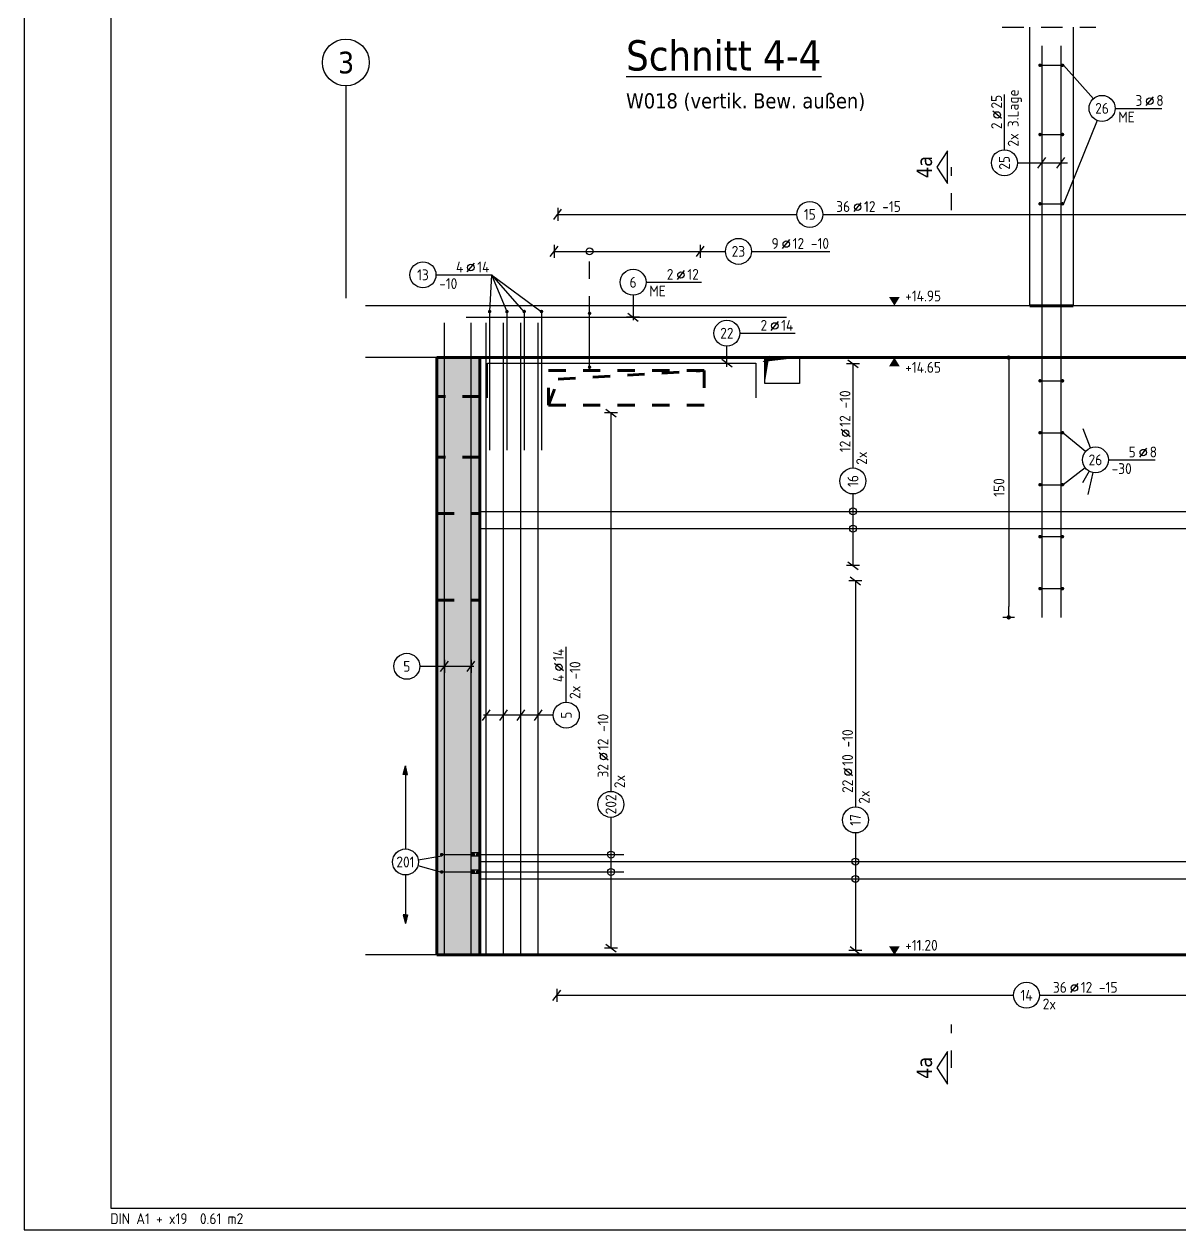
# Model space of a CAD drawing. Extents: x -6.5 to 37.8, y -21.5 to 0.
# Drawn here: x 0 to 6.68, y -21.46 to -14.5 of the extents above; entities that cross this region are included whole.
import ezdxf
from ezdxf.enums import TextEntityAlignment as Align

# ---------------------------------------------------------------- set-up
doc = ezdxf.new("R2010")
doc.units = 0
doc.header["$LTSCALE"] = 0.25
for name, pattern in [('AUSGEZOGEN', [1000.01, 1000, 0.01]), ('DASHDOTSMALL', [1.05, 0.5, -0.25, 0.05, -0.25]), ('DASHED', [0.75, 0.5, -0.25]), ('DOT', [0.175, 0.05, -0.125]), ('HIDDEN', [0.375, 0.25, -0.125]), ('HIDDEN2', [0.187, 0.125, -0.062]), ('STRICHPUNKT2', [0.55, 0.25, -0.125, 0.05, -0.125]), ('VERDECKT', [0.375, 0.25, -0.125])]:
    doc.linetypes.add(name, pattern=pattern)
for name, color, linetype in [('ACHSEN', 7, 'Continuous'), ('AFU', 7, 'Continuous'), ('BETON', 7, 'Continuous'), ('DRUEBER', 7, 'Continuous'), ('grau_mittel', 7, 'Continuous'), ('HILFE', 7, 'Continuous'), ('koten', 7, 'Continuous'), ('LENTON', 7, 'Continuous'), ('MASSE', 7, 'Continuous'), ('RAHMEN', 7, 'Continuous'), ('RND', 7, 'Continuous'), ('SCHATTEN', 15, 'Continuous'), ('SCHNITTE', 7, 'Continuous'), ('SFP_Achsen', 7, 'Continuous'), ('TEXT', 7, 'Continuous'), ('VERDECKT', 7, 'Continuous'), ('WBZ', 7, 'Continuous'), ('WD', 7, 'Continuous')]:
    doc.layers.add(name, color=color, linetype=linetype)
doc.styles.add('helv', font='tahoma.ttf')
doc.styles.add('txt', font='isocp.shx')
doc.linetypes.add('AFU_50K', pattern='A,0.15,["/",Standard,S=0.2,R=0,X=-0.01,Y=-0.1],0.07,["/",Standard,S=0.2,R=0,X=-0.01,Y=-0.1],0.15', length=0.37)
doc.linetypes.add('AFU_50L', pattern='A,0.75,["/",Standard,S=0.2,R=0,X=-0.01,Y=-0.1],0.07,["/",Standard,S=0.2,R=0,X=-0.01,Y=-0.1],0.75', length=1.57)
doc.dimstyles.new('DOT_I', dxfattribs={"dimscale": 0.25, "dimtxt": 0.25, "dimasz": 0.25, "dimexe": 0.1, "dimexo": 0.3, "dimgap": 0.1, "dimtad": 1, "dimdec": 3, "dimzin": 3, "dimtxsty": 'txt', "dimblk": 'DOT', "dimblk1": 'DOT', "dimblk2": 'DOT', "dimsah": 1, "dimcen": 0.1, "dimse1": 1, "dimse2": 1, "dimazin": 0, "dimtfac": 1, "dimtdec": 4, "dimtix": 1, "dimtmove": 2, "dimatfit": 3, "dimfxl": 0, "dimtvp": 1, "dimtolj": 1, "dimtzin": 0, "dimarcsym": 0})

# ---------------------------------------------------------------- blocks, each defined once
blk = doc.blocks.new('OKRD_O')
at = {"layer": 'koten', "color": 7, "linetype": 'Continuous'}
blk.add_solid([(-0.125, 0.202), (0.125, 0.202), (0, 0)], dxfattribs=at)
at = {"layer": 'koten', "style": 'txt'}
blk.add_attdef('OKRD', (0.25, 0.1), '', height=0.25, dxfattribs=at)
blk = doc.blocks.new('okrd_u')
at = {"layer": 'koten', "color": 7, "linetype": 'Continuous'}
blk.add_solid([(-0.125, -0.202), (0.125, -0.202), (0, 0)], dxfattribs=at)
at = {"layer": 'koten', "style": 'txt'}
blk.add_attdef('OKRD', (0.25, -0.35), '', height=0.25, dxfattribs=at)
blk = doc.blocks.new('RND_HIN')
at = {"layer": 'RND', "color": 7, "linetype": 'Continuous'}
blk.add_circle((0, 0), 0.3, dxfattribs=at)
at = {"layer": 'RND', "color": 7, "linetype": 'Continuous', "style": 'txt'}
blk.add_attdef('POSI', text='', height=0.25, dxfattribs=at).set_placement((0, 0), align=Align.MIDDLE)
blk = doc.blocks.new('LEI_GRE')
at = {"layer": 'RND', "color": 7, "linetype": 'Continuous'}
for p, q in [((-0.09, -0.12), (0.09, 0.12)), ((0, 0.15), (0, -0.15))]:
    blk.add_line(p, q, dxfattribs=at)
blk = doc.blocks.new('RND_LEI')
at = {"layer": 'RND', "color": 7, "linetype": 'Continuous'}
blk.add_line((1.022, 0.066), (1.19, 0.27), dxfattribs=at)
for centre, radius in [((0, 0), 0.3), ((1.106, 0.168), 0.075)]:
    blk.add_circle(centre, radius, dxfattribs=at)
at = {"layer": 'RND', "color": 7, "linetype": 'Continuous', "style": 'txt'}
blk.add_attdef('ANZ', text='', height=0.25, dxfattribs=at).set_placement((0.931, 0.057), align=Align.RIGHT)
for tag, p in [('DUM', (1.253, 0.057)), ('ABSTD', (1.674, 0.057)), ('POSTXT', (0.374, -0.327))]:
    blk.add_attdef(tag, p, '', height=0.25, dxfattribs=at)
blk.add_attdef('POSL', text='', height=0.25, dxfattribs=at).set_placement((0, 0), align=Align.MIDDLE)
blk = doc.blocks.new('Pfeillinie')
at = {"layer": 'TEXT', "linetype": 'Continuous'}
blk.add_hatch(color=7, dxfattribs=at).paths.add_polyline_path([(0, 0), (-0.8, 0.2), (-0.8, 0), (-0.8, -0.2)])
at = {"layer": 'TEXT', "color": 7, "linetype": 'Continuous'}
for p, q in [((-0.8, 0), (-0.8, 0.2)), ((-0.8, 0.2), (0, 0)), ((-0.8, 0), (-0.8, -0.2)), ((-0.8, -0.2), (0, 0))]:
    blk.add_line(p, q, dxfattribs=at)
blk = doc.blocks.new('SCHN-2')
at = {"layer": 'SCHNITTE', "color": 6, "linetype": 'Continuous'}
blk.add_lwpolyline([(0.378, 0.088), (0, 0.34), (-0.378, 0.088)], close=True, dxfattribs=at)
at = {"layer": 'SCHNITTE', "color": 1, "linetype": 'DASHDOTSMALL', "style": 'helv'}
blk.add_attdef('SCHN-2', text='', height=0.35, dxfattribs=at).set_placement((0, 0.45), align=Align.CENTER)
blk = doc.blocks.new('A1-19-0')
at = {"layer": 'RAHMEN'}
for p, q in [((0, 59.4), (0, 0)), ((0, 0), (103.1, 0))]:
    blk.add_line(p, q, dxfattribs=at)
at = {"layer": 'RAHMEN', "color": 5}
for p, q in [((2, 58.9), (2, 0.5)), ((2, 0.5), (102.6, 0.5))]:
    blk.add_line(p, q, dxfattribs=at)
at = {"layer": 'RAHMEN', "color": 7, "style": 'txt'}
blk.add_text('DIN A1 + x19  0.61 m2', height=0.25, dxfattribs=at).set_placement((1.989, 0.133))
blk = doc.blocks.new('DOT')
at = {"layer": 'MASSE', "color": 7, "linetype": 'Continuous'}
for p, q in [((0, 0), (-1, 0)), ((0, 0.54), (0, -0.54))]:
    blk.add_line(p, q, dxfattribs=at)
at = {"layer": 'MASSE', "color": 7, "linetype": 'Continuous', "const_width": 0.2}
blk.add_lwpolyline([(-0.1, 0, 1), (0.1, 0, 1)], format="xyb", close=True, dxfattribs=at)
blk = doc.blocks.new('*D21')
at = {"layer": 'Defpoints', "color": 0, "linetype": 'AUSGEZOGEN', "transparency": 16777216}
for p in [(5.6863, -16.4235), (5.6863, -17.9235), (5.6863, -17.9235)]:
    blk.add_point(p, dxfattribs=at)
at = {"layer": 'MASSE', "color": 0, "linetype": 'AUSGEZOGEN', "lineweight": -2, "transparency": 16777216}
blk.add_line((5.6863, -16.486), (5.6863, -17.861), dxfattribs=at)
at = {"layer": 'MASSE', "color": 0, "linetype": 'AUSGEZOGEN', "lineweight": -2, "transparency": 16777216, "xscale": 0.0625, "yscale": 0.0625, "zscale": 0.0625}
for p, rotation in [((5.6863, -16.4235), 90), ((5.6863, -17.9235), 270)]:
    blk.add_blockref('DOT', p, dxfattribs=dict(at, rotation=rotation))
at = {"layer": 'MASSE', "color": 0, "linetype": 'AUSGEZOGEN', "transparency": 16777216, "insert": (5.6301, -17.1735), "char_height": 0.0625, "attachment_point": 5, "rotation": 90, "style": 'txt'}
blk.add_mtext('\\A1;150', dxfattribs=at)

msp = doc.modelspace()

# ---------------------------------------------------------------- hatches: boundary and pattern name
at = {"layer": 'grau_mittel'}
h = msp.add_hatch(color=61, dxfattribs=at)
h.paths.add_polyline_path([(2.6328, -16.4235), (2.3828, -16.4235), (2.3828, -16.6485), (2.6328, -16.6485)])
h.paths.add_polyline_path([(2.6328, -16.6485), (2.3828, -16.6485), (2.3828, -16.9985), (2.6328, -16.9985)])
h.paths.add_polyline_path([(2.6328, -16.9985), (2.3828, -16.9985), (2.3828, -17.3235), (2.6328, -17.3235)])
h.paths.add_polyline_path([(2.6328, -17.3235), (2.3828, -17.3235), (2.3828, -17.8235), (2.6328, -17.8235)])
h.paths.add_polyline_path([(2.6328, -17.8235), (2.3828, -17.8235), (2.3828, -19.8735), (2.6328, -19.8735)])

# ---------------------------------------------------------------- linework, layer by layer
at = {"layer": 'ACHSEN', "color": 140, "linetype": 'AUSGEZOGEN'}
msp.add_line((1.8578, -14.854), (1.8578, -16.0798), dxfattribs=at)
at = {"layer": 'AFU', "color": 8, "linetype": 'AFU_50K', "lineweight": 70}
msp.add_line((5.8078, -16.1235), (6.0578, -16.1235), dxfattribs=at)
at = {"layer": 'AFU', "color": 8, "linetype": 'AFU_50L', "lineweight": 70}
for p, q in [((9.9828, -16.4235), (2.3828, -16.4235)), ((2.6328, -16.4235), (2.6328, -19.8735)), ((2.3828, -19.8735), (9.9828, -19.8735))]:
    msp.add_line(p, q, dxfattribs=at)
at = {"layer": 'BETON', "color": 6, "linetype": 'AUSGEZOGEN', "lineweight": -2}
for p, q in [((5.8078, -16.1235), (5.8078, -14.515)), ((6.0578, -14.515), (6.0578, -16.1235))]:
    msp.add_line(p, q, dxfattribs=at)
at = {"layer": 'BETON', "color": 6, "linetype": 'AUSGEZOGEN'}
for p, q in [((5.8078, -16.1235), (1.9721, -16.1235)), ((9.6828, -16.1235), (6.0578, -16.1235)), ((2.3828, -16.4235), (1.9721, -16.4235)), ((2.3828, -19.8735), (1.9721, -19.8735))]:
    msp.add_line(p, q, dxfattribs=at)
at = {"layer": 'BETON', "color": 6, "linetype": 'AUSGEZOGEN', "lineweight": 70}
msp.add_line((2.3828, -19.8735), (2.3828, -16.4235), dxfattribs=at)
at = {"layer": 'DRUEBER', "color": 7, "linetype": 'DOT', "lineweight": 70}
for p, q in [((2.6328, -16.4235), (9.6828, -16.4235)), ((2.6328, -16.6485), (2.6328, -16.4235)), ((2.6328, -16.6485), (2.3828, -16.6485)), ((2.6328, -16.9985), (2.3828, -16.9985)), ((2.6328, -19.8735), (2.6328, -16.9985))]:
    msp.add_line(p, q, dxfattribs=at)
at = {"layer": 'HILFE', "color": 102, "linetype": 'DASHED'}
msp.add_line((5.6479, -14.515), (6.1898, -14.515), dxfattribs=at)
at = {"layer": 'LENTON', "color": 102}
for p, q in [((2.5843, -19.2839), (2.583, -19.2852)), ((2.583, -19.2852), (2.583, -19.2864)), ((2.583, -19.2937), (2.583, -19.2864)), ((2.5839, -19.2876), (2.583, -19.2864)), ((2.6015, -19.2895), (2.5839, -19.2876)), ((2.6298, -19.2839), (2.5843, -19.2839)), ((2.6318, -19.2876), (2.6142, -19.2895)), ((2.6304, -19.2851), (2.6298, -19.2839)), ((2.6317, -19.2839), (2.6311, -19.2851)), ((2.6328, -19.2839), (2.6317, -19.2839)), ((2.6328, -19.2864), (2.6318, -19.2876)), ((2.6318, -19.2999), (2.6318, -19.2876)), ((2.6318, -19.2999), (2.6318, -19.2876)), ((2.6328, -19.2888), (2.6328, -19.2839)), ((2.6328, -19.2986), (2.6328, -19.2888)), ((2.583, -19.3011), (2.583, -19.2937)), ((2.583, -19.301), (2.5839, -19.2999)), ((2.583, -19.3022), (2.583, -19.3011)), ((2.583, -19.3022), (2.5843, -19.3036)), ((2.5839, -19.2999), (2.6015, -19.298)), ((2.6298, -19.3036), (2.5843, -19.3036)), ((2.6015, -19.298), (2.6015, -19.2895)), ((2.6142, -19.298), (2.6142, -19.2895)), ((2.6142, -19.298), (2.6318, -19.2999)), ((2.6298, -19.3036), (2.6304, -19.3024)), ((2.6311, -19.3024), (2.6317, -19.3036)), ((2.6328, -19.3036), (2.6317, -19.3036)), ((2.6318, -19.2999), (2.6328, -19.301)), ((2.6328, -19.3036), (2.6328, -19.2986)), ((2.5843, -19.3839), (2.583, -19.3852)), ((2.583, -19.3852), (2.583, -19.3864)), ((2.583, -19.3937), (2.583, -19.3864)), ((2.5839, -19.3876), (2.583, -19.3864)), ((2.583, -19.4011), (2.583, -19.3937)), ((2.583, -19.401), (2.5839, -19.3999)), ((2.583, -19.4022), (2.583, -19.4011)), ((2.583, -19.4022), (2.5843, -19.4036)), ((2.6015, -19.3895), (2.5839, -19.3876)), ((2.5839, -19.3999), (2.6015, -19.398)), ((2.6298, -19.3839), (2.5843, -19.3839)), ((2.6298, -19.4036), (2.5843, -19.4036)), ((2.6015, -19.398), (2.6015, -19.3895)), ((2.6318, -19.3876), (2.6142, -19.3895)), ((2.6142, -19.398), (2.6142, -19.3895)), ((2.6142, -19.398), (2.6318, -19.3999)), ((2.6304, -19.3851), (2.6298, -19.3839)), ((2.6298, -19.4036), (2.6304, -19.4024)), ((2.6317, -19.3839), (2.6311, -19.3851)), ((2.6311, -19.4024), (2.6317, -19.4036)), ((2.6328, -19.3839), (2.6317, -19.3839)), ((2.6328, -19.4036), (2.6317, -19.4036)), ((2.6328, -19.3864), (2.6318, -19.3876)), ((2.6318, -19.3999), (2.6318, -19.3876)), ((2.6318, -19.3999), (2.6318, -19.3876)), ((2.6318, -19.3999), (2.6328, -19.401)), ((2.6328, -19.3888), (2.6328, -19.3839)), ((2.6328, -19.3986), (2.6328, -19.3888)), ((2.6328, -19.4036), (2.6328, -19.3986))]:
    msp.add_line(p, q, dxfattribs=at)
at = {"layer": 'LENTON', "color": 102, "linetype": 'AUSGEZOGEN'}
for p, q in [((2.5839, -19.2999), (2.5839, -19.2876)), ((2.5839, -19.3999), (2.5839, -19.3876))]:
    msp.add_line(p, q, dxfattribs=at)
at = {"layer": 'LENTON', "color": 102}
for centre, start, end in [((2.6308, -19.2849), 207.50006, 332.49994), ((2.6308, -19.3026), 27.50004, 152.49996), ((2.6308, -19.3849), 207.50006, 332.49994), ((2.6308, -19.4026), 27.50004, 152.49996)]:
    msp.add_arc(centre, 0.00041, start, end, dxfattribs=at)
at = {"layer": 'RND', "color": 102, "linetype": 'AUSGEZOGEN'}
for p, q in [((6.1753, -14.9283), (6.0021, -14.7351)), ((6.1972, -15.0536), (6.0021, -15.5351)), ((5.7367, -15.2985), (6.0266, -15.2985)), ((2.6985, -15.9454), (2.6883, -16.1574)), ((2.6985, -15.9454), (2.7883, -16.1574)), ((2.6985, -15.9454), (2.8863, -16.1593)), ((2.6985, -15.9454), (2.9865, -16.1576)), ((3.5171, -16.0634), (3.5171, -16.2074)), ((4.0588, -16.4777), (4.0588, -16.3575)), ((6.1594, -16.9444), (6.116, -16.8355)), ((6.1294, -16.9664), (6.0005, -16.8602)), ((6.128, -17.0601), (6.0016, -17.1582)), ((6.1505, -17.0794), (6.1129, -17.1464)), ((6.1713, -17.0873), (6.1439, -17.2132)), ((2.2851, -18.2063), (2.5965, -18.2063)), ((3.0562, -18.4884), (2.6536, -18.4884)), ((2.2745, -19.3566), (2.4099, -19.3947)), ((2.2762, -19.3236), (2.4124, -19.3003))]:
    msp.add_line(p, q, dxfattribs=at)
at = {"layer": 'RND', "color": 7, "linetype": 'AUSGEZOGEN'}
for p, q in [((5.6617, -15.2235), (5.6617, -14.9035)), ((6.3004, -14.9841), (6.5704, -14.9841)), ((3.0819, -15.5965), (4.4626, -15.5965)), ((4.6126, -15.5965), (8.2168, -15.5965)), ((3.0616, -15.8098), (3.9051, -15.8098)), ((3.9051, -15.8098), (4.0504, -15.8098)), ((4.2004, -15.8098), (4.6535, -15.8098)), ((2.3785, -15.9454), (2.6985, -15.9454)), ((3.5921, -15.9884), (3.9121, -15.9884)), ((4.1338, -16.2825), (4.4538, -16.2825)), ((4.7868, -16.4585), (4.7868, -17.061)), ((3.3889, -16.7432), (3.3889, -18.9285)), ((6.2623, -17.014), (6.5323, -17.014)), ((4.7868, -17.211), (4.7868, -17.6249)), ((4.8012, -17.7127), (4.8012, -19.0186)), ((3.1312, -18.4134), (3.1312, -18.0934)), ((3.3889, -19.0785), (3.3889, -19.8331)), ((4.8012, -19.1686), (4.8012, -19.8478)), ((3.0767, -20.1059), (5.7143, -20.1059)), ((5.8643, -20.1059), (8.2712, -20.1059))]:
    msp.add_line(p, q, dxfattribs=at)
at = {"layer": 'RND', "color": 102, "linetype": 'VERDECKT'}
msp.add_line((3.2656, -16.168), (3.2656, -15.7848), dxfattribs=at)
at = {"layer": 'RND', "color": 1, "linetype": 'AUSGEZOGEN'}
for points in [[(5.8778, -14.6235), (5.8778, -17.9235)], [(5.9878, -14.6235), (5.9878, -17.9235)], [(5.8671, -14.7351), (5.9971, -14.7351)], [(5.8671, -15.1351), (5.9971, -15.1351)], [(5.8671, -15.5351), (5.9971, -15.5351)], [(2.4276, -19.8735), (2.4276, -16.2235)], [(2.5528, -16.1901), (4.4028, -16.1901)], [(2.5812, -19.8735), (2.5812, -16.2235)], [(2.668, -19.8735), (2.668, -16.2235)], [(2.6883, -16.1574), (2.6883, -16.9574)], [(2.768, -19.8735), (2.768, -16.2235)], [(2.7883, -16.1574), (2.7883, -16.9574)], [(2.868, -19.8735), (2.868, -16.2235)], [(2.8883, -16.1574), (2.8883, -16.9574)], [(2.968, -19.8735), (2.968, -16.2235)], [(2.9883, -16.1574), (2.9883, -16.9574)], [(3.2656, -16.4788), (3.2656, -16.168)], [(2.6766, -16.6563), (2.6766, -16.4563), (4.2266, -16.4563), (4.2266, -16.6563)], [(5.8671, -16.5575), (5.9971, -16.5575)], [(5.8671, -16.8575), (5.9971, -16.8575)], [(5.8671, -17.1575), (5.9971, -17.1575)], [(2.6328, -17.3113), (8.4828, -17.3113)], [(2.6328, -17.4113), (8.4828, -17.4113)], [(5.8671, -17.4575), (5.9971, -17.4575)], [(5.8671, -17.7575), (5.9971, -17.7575)], [(2.4115, -19.2937), (2.6015, -19.2937)], [(2.6142, -19.2937), (3.4642, -19.2937)], [(2.6328, -19.3338), (8.4328, -19.3338)], [(2.4115, -19.3937), (2.6015, -19.3937)], [(2.6142, -19.3937), (3.4642, -19.3937)], [(2.6328, -19.4338), (8.4328, -19.4338)]]:
    msp.add_lwpolyline(points, dxfattribs=at)
at = {"layer": 'RND', "color": 7, "linetype": 'AUSGEZOGEN', "const_width": 0.01}
for points in [[(5.8621, -14.7351, 1), (5.8721, -14.7351, 1)], [(5.9921, -14.7351, 1), (6.0021, -14.7351, 1)], [(5.8621, -15.1351, 1), (5.8721, -15.1351, 1)], [(5.9921, -15.1351, 1), (6.0021, -15.1351, 1)], [(5.8621, -15.5351, 1), (5.8721, -15.5351, 1)], [(5.9921, -15.5351, 1), (6.0021, -15.5351, 1)], [(2.6833, -16.1574, 1), (2.6933, -16.1574, 1)], [(2.7833, -16.1574, 1), (2.7933, -16.1574, 1)], [(2.8833, -16.1574, 1), (2.8933, -16.1574, 1)], [(2.9833, -16.1574, 1), (2.9933, -16.1574, 1)], [(3.2606, -16.168, 1), (3.2706, -16.168, 1)], [(3.2606, -16.4788, 1), (3.2706, -16.4788, 1)], [(5.8621, -16.5575, 1), (5.8721, -16.5575, 1)], [(5.9921, -16.5575, 1), (6.0021, -16.5575, 1)], [(5.8621, -16.8575, 1), (5.8721, -16.8575, 1)], [(5.9921, -16.8575, 1), (6.0021, -16.8575, 1)], [(5.8621, -17.1575, 1), (5.8721, -17.1575, 1)], [(5.9921, -17.1575, 1), (6.0021, -17.1575, 1)], [(5.8621, -17.4575, 1), (5.8721, -17.4575, 1)], [(5.9921, -17.4575, 1), (6.0021, -17.4575, 1)], [(5.8621, -17.7575, 1), (5.8721, -17.7575, 1)], [(5.9921, -17.7575, 1), (6.0021, -17.7575, 1)], [(2.4065, -19.2937, 1), (2.4165, -19.2937, 1)], [(2.4065, -19.3937, 1), (2.4165, -19.3937, 1)]]:
    msp.add_lwpolyline(points, format="xyb", close=True, dxfattribs=at)
at = {"layer": 'RND', "color": 102, "linetype": 'AUSGEZOGEN'}
for points in [[(2.2023, -18.7817), (2.2023, -19.2613)], [(2.2023, -19.4113), (2.2023, -19.6924)]]:
    msp.add_lwpolyline(points, dxfattribs=at)
at = {"layer": 'RND', "color": 7, "linetype": 'AUSGEZOGEN'}
for centre in [(3.2656, -15.8098), (4.7868, -17.3113), (4.7868, -17.4113), (3.3889, -19.2937), (4.8012, -19.3338), (3.3889, -19.3937), (4.8012, -19.4338)]:
    msp.add_circle(centre, 0.02, dxfattribs=at)
at = {"layer": 'SCHATTEN', "color": 1, "linetype": 'AUSGEZOGEN', "lineweight": 70}
msp.add_lwpolyline([(4.2778, -16.5735, 0, 0.0245, 0), (4.29, -16.4245, 0, 0, 0), (4.2785, -16.4353, 0.0236, 0, 0), (4.4778, -16.4235, 0, 0, 0)], format="xyseb", dxfattribs=at)
at = {"layer": 'SCHNITTE', "color": 6, "linetype": 'STRICHPUNKT2'}
for p, q in [((5.3557, -15.5729), (5.3557, -15.3229)), ((5.3557, -20.5253), (5.3557, -20.2753))]:
    msp.add_line(p, q, dxfattribs=at)
at = {"layer": 'SFP_Achsen', "color": 7, "linetype": 'AUSGEZOGEN'}
msp.add_circle((1.8578, -14.7188), 0.1352, dxfattribs=at)
at = {"layer": 'VERDECKT', "color": 7, "linetype": 'HIDDEN', "lineweight": 70}
for p, q in [((2.6328, -17.3235), (2.6328, -16.4235)), ((2.6328, -16.4235), (9.6828, -16.4235)), ((2.3828, -17.3235), (2.6328, -17.3235)), ((2.3828, -17.8235), (2.6328, -17.8235)), ((2.6328, -19.8735), (2.6328, -17.8235))]:
    msp.add_line(p, q, dxfattribs=at)
at = {"layer": 'WBZ', "color": 102, "linetype": 'HIDDEN2', "lineweight": 70}
for p, q in [((3.0846, -16.548), (3.9278, -16.4985)), ((3.0278, -16.6985), (3.0846, -16.548))]:
    msp.add_line(p, q, dxfattribs=at)
msp.add_lwpolyline([(3.9278, -16.4985), (3.9278, -16.6985), (3.0278, -16.6985), (3.0278, -16.4985)], close=True, dxfattribs=at)
at = {"layer": 'WD', "color": 6, "linetype": 'AUSGEZOGEN'}
msp.add_lwpolyline([(4.4778, -16.4235), (4.4778, -16.5735), (4.2778, -16.5735), (4.2778, -16.4235)], close=True, dxfattribs=at)

# ---------------------------------------------------------------- block references
at = {"layer": 'koten', "color": 7, "linetype": 'AUSGEZOGEN', "xscale": 0.25, "yscale": 0.25, "zscale": 0.25}
for name, p, values in [('OKRD_O', (5.0262, -16.1235), {'OKRD': '+14.95'}), ('okrd_u', (5.0262, -16.4235), {'OKRD': '+14.65'}), ('OKRD_O', (5.0262, -19.8735), {'OKRD': '+11.20'})]:
    msp.add_blockref(name, p, dxfattribs=at).add_auto_attribs(values)
at = {"layer": 'RAHMEN', "color": 7, "linetype": 'AUSGEZOGEN', "xscale": 0.25, "yscale": 0.25, "zscale": 0.25}
msp.add_blockref('A1-19-0', (0, -21.461), dxfattribs=at)
at = {"layer": 'RND', "color": 7, "linetype": 'AUSGEZOGEN', "xscale": 0.25, "yscale": 0.25, "zscale": 0.25, "rotation": 90}
for p, values in [((5.6617, -15.2985), {'POSL': '25', 'DUM': '25', 'ANZ': '2', 'POSTXT': '2x 3.Lage'}), ((4.7868, -17.136), {'POSL': '16', 'DUM': '12', 'ANZ': '12', 'ABSTD': '-10', 'POSTXT': '2x'}), ((3.1312, -18.4884), {'POSL': '5', 'DUM': '14', 'ANZ': '4', 'POSTXT': '2x -10'}), ((3.3889, -19.0035), {'POSL': '202', 'DUM': '12', 'ANZ': '32', 'ABSTD': '-10', 'POSTXT': '2x'}), ((4.8012, -19.0936), {'POSL': '17', 'DUM': '10', 'ANZ': '22', 'ABSTD': '-10', 'POSTXT': '2x'})]:
    msp.add_blockref('RND_LEI', p, dxfattribs=at).add_auto_attribs(values)
at = {"layer": 'RND', "color": 7, "linetype": 'AUSGEZOGEN', "xscale": 0.25, "yscale": 0.25, "zscale": 0.25}
for name, p, values in [('RND_LEI', (6.2254, -14.9841), {'POSL': '26', 'DUM': '8', 'ANZ': '3', 'POSTXT': 'ME'}), ('RND_LEI', (4.5376, -15.5965), {'POSL': '15', 'DUM': '12', 'ANZ': '36', 'ABSTD': '-15'}), ('RND_LEI', (4.1254, -15.8098), {'POSL': '23', 'DUM': '12', 'ANZ': '9', 'ABSTD': '-10'}), ('RND_LEI', (2.3035, -15.9454), {'POSL': '13', 'DUM': '14', 'ANZ': '4', 'POSTXT': '-10'}), ('RND_LEI', (3.5171, -15.9884), {'POSL': '6', 'DUM': '12', 'ANZ': '2', 'POSTXT': 'ME'}), ('RND_LEI', (4.0588, -16.2825), {'POSL': '22', 'DUM': '14', 'ANZ': '2'}), ('RND_LEI', (6.1873, -17.014), {'POSL': '26', 'DUM': '8', 'ANZ': '5', 'POSTXT': '-30'}), ('RND_HIN', (2.2101, -18.2063), {'POSI': '5'}), ('RND_HIN', (2.2023, -19.3363), {'POSI': '201'}), ('RND_LEI', (5.7893, -20.1059), {'POSL': '14', 'DUM': '12', 'ANZ': '36', 'ABSTD': '-15', 'POSTXT': '2x'})]:
    msp.add_blockref(name, p, dxfattribs=at).add_auto_attribs(values)
at = {"layer": 'RND', "color": 102, "linetype": 'AUSGEZOGEN', "xscale": 0.25, "yscale": 0.25, "zscale": 0.25}
for p in [(5.8778, -15.2985), (5.9878, -15.2985)]:
    msp.add_blockref('LEI_GRE', p, dxfattribs=at)
at = {"layer": 'RND', "color": 7, "linetype": 'AUSGEZOGEN', "xscale": 0.25, "yscale": 0.25, "zscale": 0.25}
for p in [(3.0819, -15.5965), (3.0616, -15.8098), (3.9051, -15.8098), (2.4276, -18.2063), (2.5812, -18.2063), (3.0767, -20.1059)]:
    msp.add_blockref('LEI_GRE', p, dxfattribs=at)
at = {"layer": 'RND', "color": 102, "linetype": 'AUSGEZOGEN'}
for name, p, xscale, yscale, zscale, rotation in [('LEI_GRE', (3.5171, -16.1901), 0.25, 0.25, 0.25, 270), ('LEI_GRE', (4.0588, -16.4563), 0.25, 0.25, 0.25, 90), ('LEI_GRE', (2.668, -18.4884), 0.25, 0.25, 0.25, 180), ('LEI_GRE', (2.768, -18.4884), 0.25, 0.25, 0.25, 180), ('LEI_GRE', (2.868, -18.4884), 0.25, 0.25, 0.25, 180), ('LEI_GRE', (2.968, -18.4884), 0.25, 0.25, 0.25, 180), ('Pfeillinie', (2.2023, -18.7817), 0.0625, 0.0625, 0.0625, 90), ('Pfeillinie', (2.2023, -19.6924), 0.0625, 0.0625, 0.0625, 270)]:
    msp.add_blockref(name, p, dxfattribs=dict(at, xscale=xscale, yscale=yscale, zscale=zscale, rotation=rotation))
at = {"layer": 'RND', "color": 7, "linetype": 'AUSGEZOGEN', "xscale": 0.25, "yscale": 0.25, "zscale": 0.25, "rotation": 270}
for p in [(4.7868, -16.4585), (3.3889, -16.7432), (4.7868, -17.6249), (4.8012, -17.7127), (3.3889, -19.8331), (4.8012, -19.8478)]:
    msp.add_blockref('LEI_GRE', p, dxfattribs=at)
at = {"layer": 'SCHNITTE', "color": 6, "linetype": 'STRICHPUNKT2', "xscale": 0.25, "yscale": 0.25, "zscale": 0.25, "rotation": 90}
for p in [(5.3557, -15.3229), (5.3557, -20.5253)]:
    msp.add_blockref('SCHN-2', p, dxfattribs=at).add_auto_attribs({'SCHN-2': '4a'})

# ---------------------------------------------------------------- texts
at = {"layer": 'SFP_Achsen', "color": 6, "linetype": 'AUSGEZOGEN', "style": 'helv'}
msp.add_text('3', height=0.125, dxfattribs=at).set_placement((1.8125, -14.7819))
at = {"layer": 'TEXT', "color": 5, "linetype": 'AUSGEZOGEN', "style": 'helv'}
msp.add_text('%%USchnitt 4-4', height=0.175, dxfattribs=at).set_placement((3.4766, -14.7656))
at = {"layer": 'TEXT', "color": 1, "linetype": 'AUSGEZOGEN', "style": 'helv'}
msp.add_text('W018 (vertik. Bew. außen)', height=0.0875, dxfattribs=at).set_placement((3.4766, -14.9843))

# ---------------------------------------------------------------- dimensions: what is measured, and where the dimension line sits
at = {"layer": 'MASSE', "color": 7, "linetype": 'AUSGEZOGEN'}
dim = msp.add_linear_dim(base=(5.6863, -17.9235), p1=(5.6863, -16.4235), p2=(5.6863, -17.9235), angle=90, dimstyle='DOT_I', override={"dimdec": 0, "dimlfac": 100}, dxfattribs=at)
dim.commit()
dim.dimension.update_dxf_attribs({"geometry": '*D21', "text_midpoint": (5.6301, -17.1735)})

doc.saveas('drawing.dxf')
